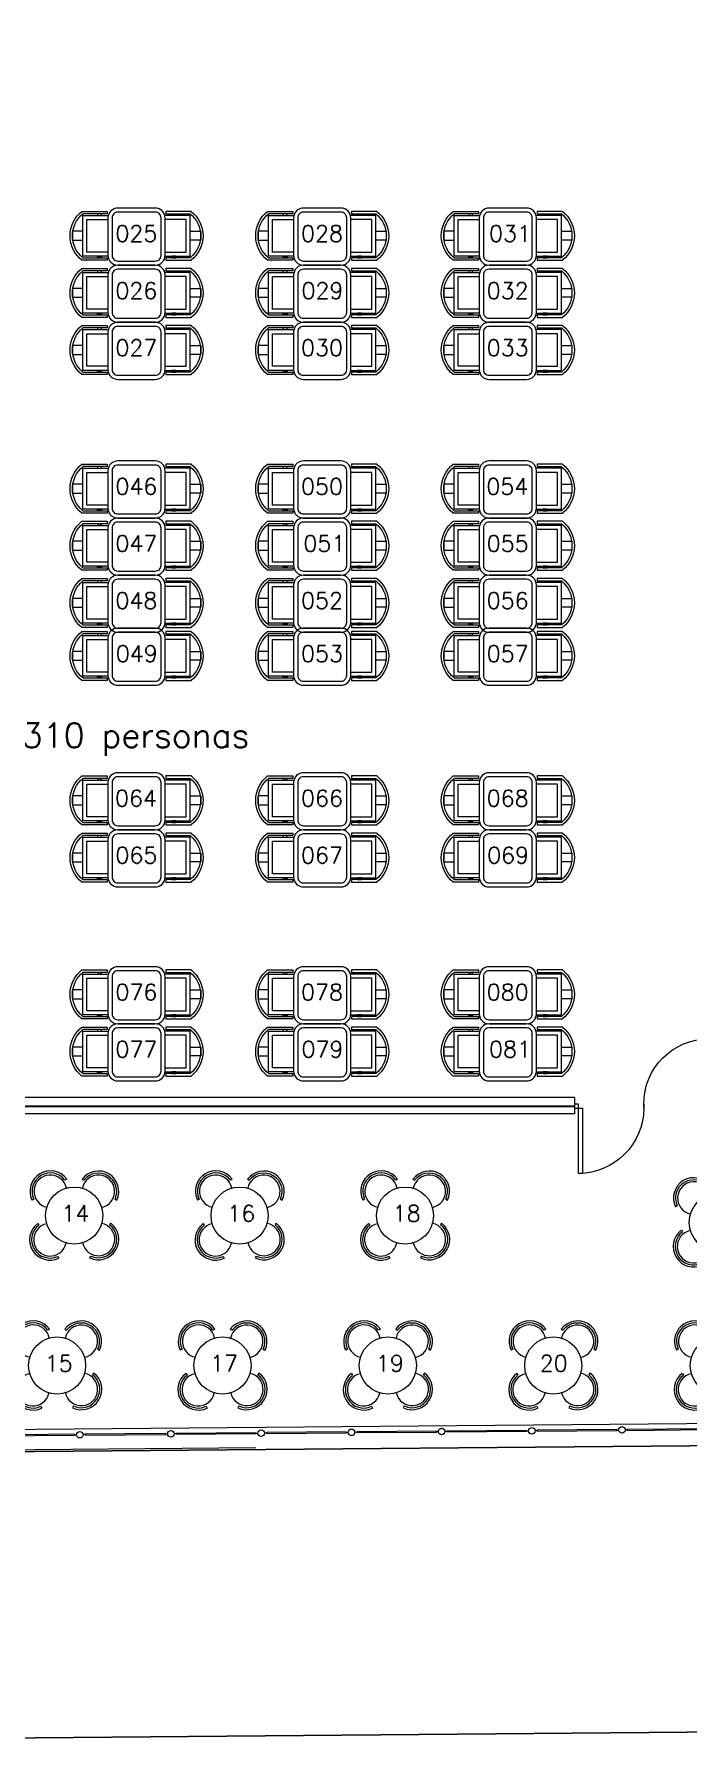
# Model space of a CAD drawing. Extents: x 306 to 2240, y 18 to 779.
# Drawn here: x 658.36 to 666.37, y 326.27 to 347.29 of the extents above; entities that cross this region are included whole.
import ezdxf

# ---------------------------------------------------------------- set-up
doc = ezdxf.new("R2010")
doc.units = 0
doc.header["$MEASUREMENT"] = 0
for name, color, linetype in [('0603', 1, 'Continuous'), ('1', 1, 'Continuous'), ('Aberturas', 2, 'Continuous'), ('EQUIPAMIENTOS APOYO', 1, 'Continuous'), ('EQUIPAMIENTOS PATIO', 1, 'Continuous'), ('MAMPOSTERIA', 6, 'Continuous'), ('Mesas Patio', 1, 'Continuous'), ('N-Equip mesas', 1, 'Continuous'), ('Nombre de locales', 3, 'Continuous'), ('Numero de mesas', 3, 'Continuous'), ('Proyeccion', 1, 'Continuous'), ('TERRENO SEGUN TOPOGRAFO', 7, 'Continuous')]:
    doc.layers.add(name, color=color, linetype=linetype)
doc.styles.add('ROMANS', font='romans.shx', dxfattribs={"height": 0.3})
doc.styles.add('STYLE1', font='romans.shx')

# ---------------------------------------------------------------- blocks, each defined once
blk = doc.blocks.new('mesa C4')
at = {"layer": 'N-Equip mesas', "lineweight": 0, "ltscale": 2}
for p, q in [((-0.208, 0.493), (-0.232, 0.499)), ((-0.383, 0.247), (-0.389, 0.223)), ((0.251, 0.381), (0.227, 0.387)), ((0.383, 0.247), (0.389, 0.223)), ((-0.495, -0.211), (-0.501, -0.236)), ((0.251, -0.381), (0.227, -0.387)), ((0.495, -0.211), (0.501, -0.236)), ((-0.208, -0.493), (-0.232, -0.499))]:
    blk.add_line(p, q, dxfattribs=at)
blk.add_circle((0, 0), 0.35, dxfattribs=at)
for centre, radius, start, end in [((0.004, 0.417), 0.25, 351.8181, 160.6701), ((0.004, 0.417), 0.225, 352.4398, 160.0484), ((0.004, 0.417), 0.2, 326.3844, 213.6156), ((-0.419, 0), 0.25, 81.8181, 250.6701), ((-0.419, 0), 0.225, 82.4398, 250.0484), ((0.419, 0), 0.25, 289.3299, 98.1819), ((0.419, 0), 0.225, 289.9516, 97.5602), ((-0.419, 0), 0.2, 56.3844, 303.6156), ((0.419, 0), 0.2, 236.3844, 123.6156), ((0.004, -0.417), 0.25, 199.3299, 8.1819), ((0.004, -0.417), 0.225, 199.9516, 7.5602), ((0.004, -0.417), 0.2, 146.3844, 33.6156)]:
    blk.add_arc(centre, radius, start, end, dxfattribs=at)
blk = doc.blocks.new('BARANDA')
at = {"layer": 'EQUIPAMIENTOS APOYO', "color": 1, "lineweight": 0}
for p, q in [((657.553, 325.685, 0), (657.578, 325.685, 0)), ((657.683, 325.686, 0), (657.658, 325.686, 0)), ((658.67, 325.694, 0), (658.694, 325.695, 0)), ((658.799, 325.696, 0), (658.774, 325.695, 0)), ((659.775, 325.704, 0), (659.8, 325.704, 0)), ((659.905, 325.705, 0), (659.88, 325.705, 0)), ((660.88, 325.714, 0), (660.905, 325.714, 0)), ((661.01, 325.715, 0), (660.985, 325.714, 0)), ((661.986, 325.723, 0), (662.011, 325.723, 0)), ((662.115, 325.724, 0), (662.091, 325.724, 0)), ((663.091, 325.733, 0), (663.116, 325.733, 0)), ((663.221, 325.734, 0), (663.196, 325.734, 0)), ((664.197, 325.742, 0), (664.221, 325.742, 0)), ((664.326, 325.743, 0), (664.301, 325.743, 0))]:
    blk.add_line(p, q, dxfattribs=at)
at = {"layer": 'EQUIPAMIENTOS APOYO', "color": 1, "lineweight": 0, "elevation": 0}
for points in [[(657.553, 325.68), (657.553, 325.69), (656.567, 325.681), (656.567, 325.671)], [(658.67, 325.689), (658.67, 325.699), (657.683, 325.691), (657.683, 325.681)], [(659.775, 325.699), (659.775, 325.709), (658.799, 325.701), (658.799, 325.691)], [(660.88, 325.709), (660.88, 325.719), (659.905, 325.71), (659.905, 325.7)], [(661.986, 325.718), (661.986, 325.728), (661.01, 325.72), (661.01, 325.71)], [(663.091, 325.728), (663.091, 325.738), (662.115, 325.729), (662.115, 325.719)], [(664.197, 325.737), (664.197, 325.747), (663.221, 325.739), (663.221, 325.729)], [(665.302, 325.747), (665.302, 325.757), (664.326, 325.748), (664.326, 325.738)]]:
    blk.add_lwpolyline(points, close=True, dxfattribs=at)
at = {"layer": 'EQUIPAMIENTOS APOYO', "color": 1, "lineweight": 0}
for centre in [(662.051, 325.724, 0), (663.156, 325.733, 0), (664.261, 325.743, 0), (657.618, 325.685, 0), (658.734, 325.695, 0), (659.84, 325.705, 0), (660.945, 325.714, 0)]:
    blk.add_circle(centre, 0.04, dxfattribs=at)
blk = doc.blocks.new('mesa 2')
at = {"layer": 'Mesas Patio', "linetype": 'Continuous', "lineweight": 0}
for points in [[(-0.61, 0.67), (-0.61, 0.359), (-0.58, 0.359), (-0.58, 0.659)], [(-0.06, 0.35), (-0.06, 0.659), (-0.56, 0.659), (-0.56, 0.346)], [(-0.04, 0.659), (-0.04, 0.359), (-0.01, 0.359), (-0.01, 0.67)], [(-0.11, 0.35), (-0.11, 0.609), (-0.51, 0.609), (-0.51, 0.346)], [(-0.61, -0.67), (-0.61, -0.359), (-0.58, -0.359), (-0.58, -0.659)], [(-0.06, -0.35), (-0.06, -0.659), (-0.56, -0.659), (-0.56, -0.346)], [(-0.11, -0.35), (-0.11, -0.609), (-0.51, -0.609), (-0.51, -0.346)], [(-0.04, -0.659), (-0.04, -0.359), (-0.01, -0.359), (-0.01, -0.67)]]:
    blk.add_lwpolyline(points, dxfattribs=at)
for points in [[(-0.365, 0.659), (-0.365, 0.786), (-0.257, 0.786), (-0.257, 0.659)], [(-0.58, 0.431), (-0.58, 0.48), (-0.561, 0.48), (-0.561, 0.431)], [(-0.04, 0.431), (-0.04, 0.48), (-0.06, 0.48), (-0.06, 0.431)], [(-0.58, -0.431), (-0.58, -0.48), (-0.561, -0.48), (-0.561, -0.431)], [(-0.04, -0.431), (-0.04, -0.48), (-0.06, -0.48), (-0.06, -0.431)], [(-0.365, -0.659), (-0.365, -0.786), (-0.257, -0.786), (-0.257, -0.659)]]:
    blk.add_lwpolyline(points, close=True, dxfattribs=at)
for points in [[(0.05, 0.23), (0.05, -0.23, -0.414214), (-0.07, -0.35), (-0.53, -0.35, -0.414214), (-0.65, -0.23), (-0.65, 0.23, -0.414214), (-0.53, 0.35), (-0.07, 0.35, -0.414214)], [(0, 0.23), (0, -0.23, -0.414214), (-0.07, -0.3), (-0.53, -0.3, -0.414214), (-0.6, -0.23), (-0.6, 0.23, -0.414214), (-0.53, 0.3), (-0.07, 0.3, -0.414214)]]:
    blk.add_lwpolyline(points, format="xyb", close=True, dxfattribs=at)
for centre, radius, start, end in [((-0.31, 0.433), 0.382, 38.2669, 141.7331), ((-0.31, 0.433), 0.352, 39.9302, 140.0698), ((-0.31, 0.433), 0.352, 30.835, 31.5668), ((-0.31, -0.433), 0.352, 328.4332, 329.165), ((-0.31, -0.433), 0.382, 218.2669, 321.7331), ((-0.31, -0.433), 0.352, 219.9302, 320.0698)]:
    blk.add_arc(centre, radius, start, end, dxfattribs=at)
blk = doc.blocks.new('p 80 mampara')
at = {"lineweight": 0}
blk.add_line((0, 0.85), (0.05, 0.85), dxfattribs=at)
for points in [[(-0.8, 0.05), (0, 0.05), (0, 0.1), (-0.8, 0.1)], [(0.05, 0), (0, 0), (0, 0.05), (0.05, 0.05)]]:
    blk.add_lwpolyline(points, close=True, dxfattribs=at)
blk.add_arc((0, 0.05), 0.8, 90, 180, dxfattribs=at)

msp = doc.modelspace()

# ---------------------------------------------------------------- linework, layer by layer
at = {"layer": '0603', "linetype": 'Continuous'}
msp.add_line((669.062, 326.494), (643.158, 326.27, 0), dxfattribs=at)
at = {"layer": 'EQUIPAMIENTOS APOYO', "color": 1, "lineweight": 0}
for p, q in [((651.861, 334.152, 0), (664.977, 334.152, 0)), ((651.861, 334.142, 0), (664.977, 334.142, 0))]:
    msp.add_line(p, q, dxfattribs=at)
at = {"layer": 'MAMPOSTERIA', "color": 253, "lineweight": 0}
for p, q in [((644.485, 330.068), (668.05, 330.272)), ((644.235, 329.816), (661.075, 329.962))]:
    msp.add_line(p, q, dxfattribs=at)
at = {"layer": 'Proyeccion', "lineweight": 0}
for p, q in [((664.977, 334.252), (652.653, 334.252)), ((664.977, 334.252, 0), (664.977, 334.052, 0)), ((664.977, 334.052, 0), (652.653, 334.052, 0))]:
    msp.add_line(p, q, dxfattribs=at)
at = {"layer": 'TERRENO SEGUN TOPOGRAFO'}
msp.add_lwpolyline([(629.554, 329.662), (712.674, 330.381), (714.177, 410.372), (631.238, 410.372)], close=True, dxfattribs=at)

# ---------------------------------------------------------------- block references
at = {"layer": '1'}
msp.add_blockref('BARANDA', (1.3, 4.434), dxfattribs=at)
at = {"layer": 'Aberturas', "lineweight": 0, "xscale": -1}
for p, rotation in [((666.677, 334.172, 0), 90), ((664.977, 334.122, 0), 270)]:
    msp.add_blockref('p 80 mampara', p, dxfattribs=dict(at, rotation=rotation))
at = {"layer": 'EQUIPAMIENTOS PATIO', "linetype": 'Continuous', "rotation": 44.99999999999077}
for p in [(658.848, 332.805), (660.875, 332.805), (662.902, 332.805), (666.734, 332.722), (658.638, 330.967), (660.665, 330.967), (662.692, 330.967), (664.719, 330.967), (666.746, 330.967)]:
    msp.add_blockref('mesa C4', p, dxfattribs=at)
at = {"layer": 'Mesas Patio', "xscale": -1, "rotation": 90}
for p in [(659.612, 344.506, 0), (659.612, 344.506, 0), (661.887, 344.506, 0), (661.887, 344.506, 0), (664.162, 344.506, 0), (664.162, 344.506, 0), (659.612, 343.806, 0), (659.612, 343.806, 0), (661.887, 343.806, 0), (661.887, 343.806, 0), (664.162, 343.806, 0), (664.162, 343.806, 0), (659.612, 343.106, 0), (661.887, 343.106, 0), (664.162, 343.106, 0), (659.612, 341.406, 0), (659.612, 341.406, 0), (661.887, 341.406, 0), (661.887, 341.406, 0), (664.162, 341.406, 0), (664.162, 341.406, 0), (659.612, 340.706, 0), (659.612, 340.706, 0), (659.612, 340.706, 0), (661.887, 340.706, 0), (661.887, 340.706, 0), (661.887, 340.706, 0), (664.162, 340.706, 0), (664.162, 340.706, 0), (664.162, 340.706, 0), (659.612, 340.006, 0), (659.612, 340.006, 0), (661.887, 340.006, 0), (661.887, 340.006, 0), (664.162, 340.006, 0), (664.162, 340.006, 0), (659.612, 339.356, 0), (659.612, 339.356, 0), (661.887, 339.356, 0), (661.887, 339.356, 0), (664.162, 339.356, 0), (664.162, 339.356, 0), (659.612, 337.584, 0), (659.612, 337.584, 0), (661.887, 337.584, 0), (661.887, 337.584, 0), (664.162, 337.584, 0), (664.162, 337.584, 0), (659.612, 336.884, 0), (661.887, 336.884, 0), (664.162, 336.884, 0), (659.612, 335.206, 0), (661.887, 335.206, 0), (664.162, 335.206, 0), (659.612, 334.506, 0), (661.887, 334.506, 0), (664.162, 334.506, 0)]:
    msp.add_blockref('mesa 2', p, dxfattribs=at)

# ---------------------------------------------------------------- texts
at = {"layer": 'Nombre de locales', "color": 253, "lineweight": 0, "insert": (654.773, 338.842, 0), "char_height": 0.3, "width": 7.96647, "attachment_point": 1, "style": 'ROMANS'}
msp.add_mtext('{\\C4;Capacidad Total 310 personas}', dxfattribs=at)
at = {"layer": 'Numero de mesas', "lineweight": 0, "char_height": 0.2, "width": 0.59361, "attachment_point": 7, "style": 'STYLE1'}
for s, insert in [('\\pi0.03966;025', (659.314, 344.744, 0)), ('\\pi0.03966;028', (661.589, 344.744, 0)), ('\\pi0.068231;031', (663.864, 344.744, 0)), ('\\pi0.03966;026', (659.314, 344.044, 0)), ('\\pi0.044422;029', (661.589, 344.044, 0)), ('\\pi0.03966;032', (663.864, 344.044, 0)), ('\\pi0.03966;027', (659.314, 343.344, 0)), ('\\pi0.03966;030', (661.589, 343.344, 0)), ('\\pi0.03966;033', (663.864, 343.344, 0)), ('\\pi0.03966;046', (659.314, 341.644, 0)), ('\\pi0.03966;050', (661.589, 341.644, 0)), ('\\pi0.034898;054', (663.864, 341.644, 0)), ('\\pi0.03966;047', (659.314, 340.944, 0)), ('\\pi0.068231;051', (661.589, 340.944, 0)), ('\\pi0.03966;055', (663.864, 340.944, 0)), ('\\pi0.03966;048', (659.314, 340.244, 0)), ('\\pi0.03966;052', (661.589, 340.244, 0)), ('\\pi0.03966;056', (663.864, 340.244, 0)), ('\\pi0.044422;049', (659.314, 339.594, 0)), ('\\pi0.03966;053', (661.589, 339.594, 0)), ('\\pi0.03966;057', (663.864, 339.594, 0)), ('\\pi0.034898;064', (659.314, 337.822, 0)), ('\\pi0.03966;066', (661.589, 337.822, 0)), ('\\pi0.03966;068', (663.864, 337.822, 0)), ('\\pi0.03966;065', (659.314, 337.122, 0)), ('\\pi0.03966;067', (661.589, 337.122, 0)), ('\\pi0.044422;069', (663.864, 337.122, 0)), ('\\pi0.03966;076', (659.314, 335.444, 0)), ('\\pi0.03966;078', (661.589, 335.444, 0)), ('\\pi0.03966;080', (663.864, 335.444, 0)), ('\\pi0.03966;077', (659.314, 334.744, 0)), ('\\pi0.044422;079', (661.589, 334.744, 0)), ('\\pi0.068231;081', (663.864, 334.744, 0))]:
    msp.add_mtext(s, dxfattribs=dict(at, insert=insert))
at = {"layer": 'Numero de mesas', "char_height": 0.2, "width": 0.59361, "attachment_point": 7, "style": 'STYLE1'}
for s, insert in [('\\pi0.14442;14', (658.547, 332.732)), ('\\pi0.14918;16', (660.574, 332.732)), ('\\pi0.14918;18', (662.601, 332.732)), ('\\pi0.14918;15', (658.337, 330.894)), ('\\pi0.14918;17', (660.364, 330.894)), ('\\pi0.15395;19', (662.391, 330.894)), ('\\pi0.1349;20', (664.418, 330.894))]:
    msp.add_mtext(s, dxfattribs=dict(at, insert=insert))

doc.saveas('drawing.dxf')
